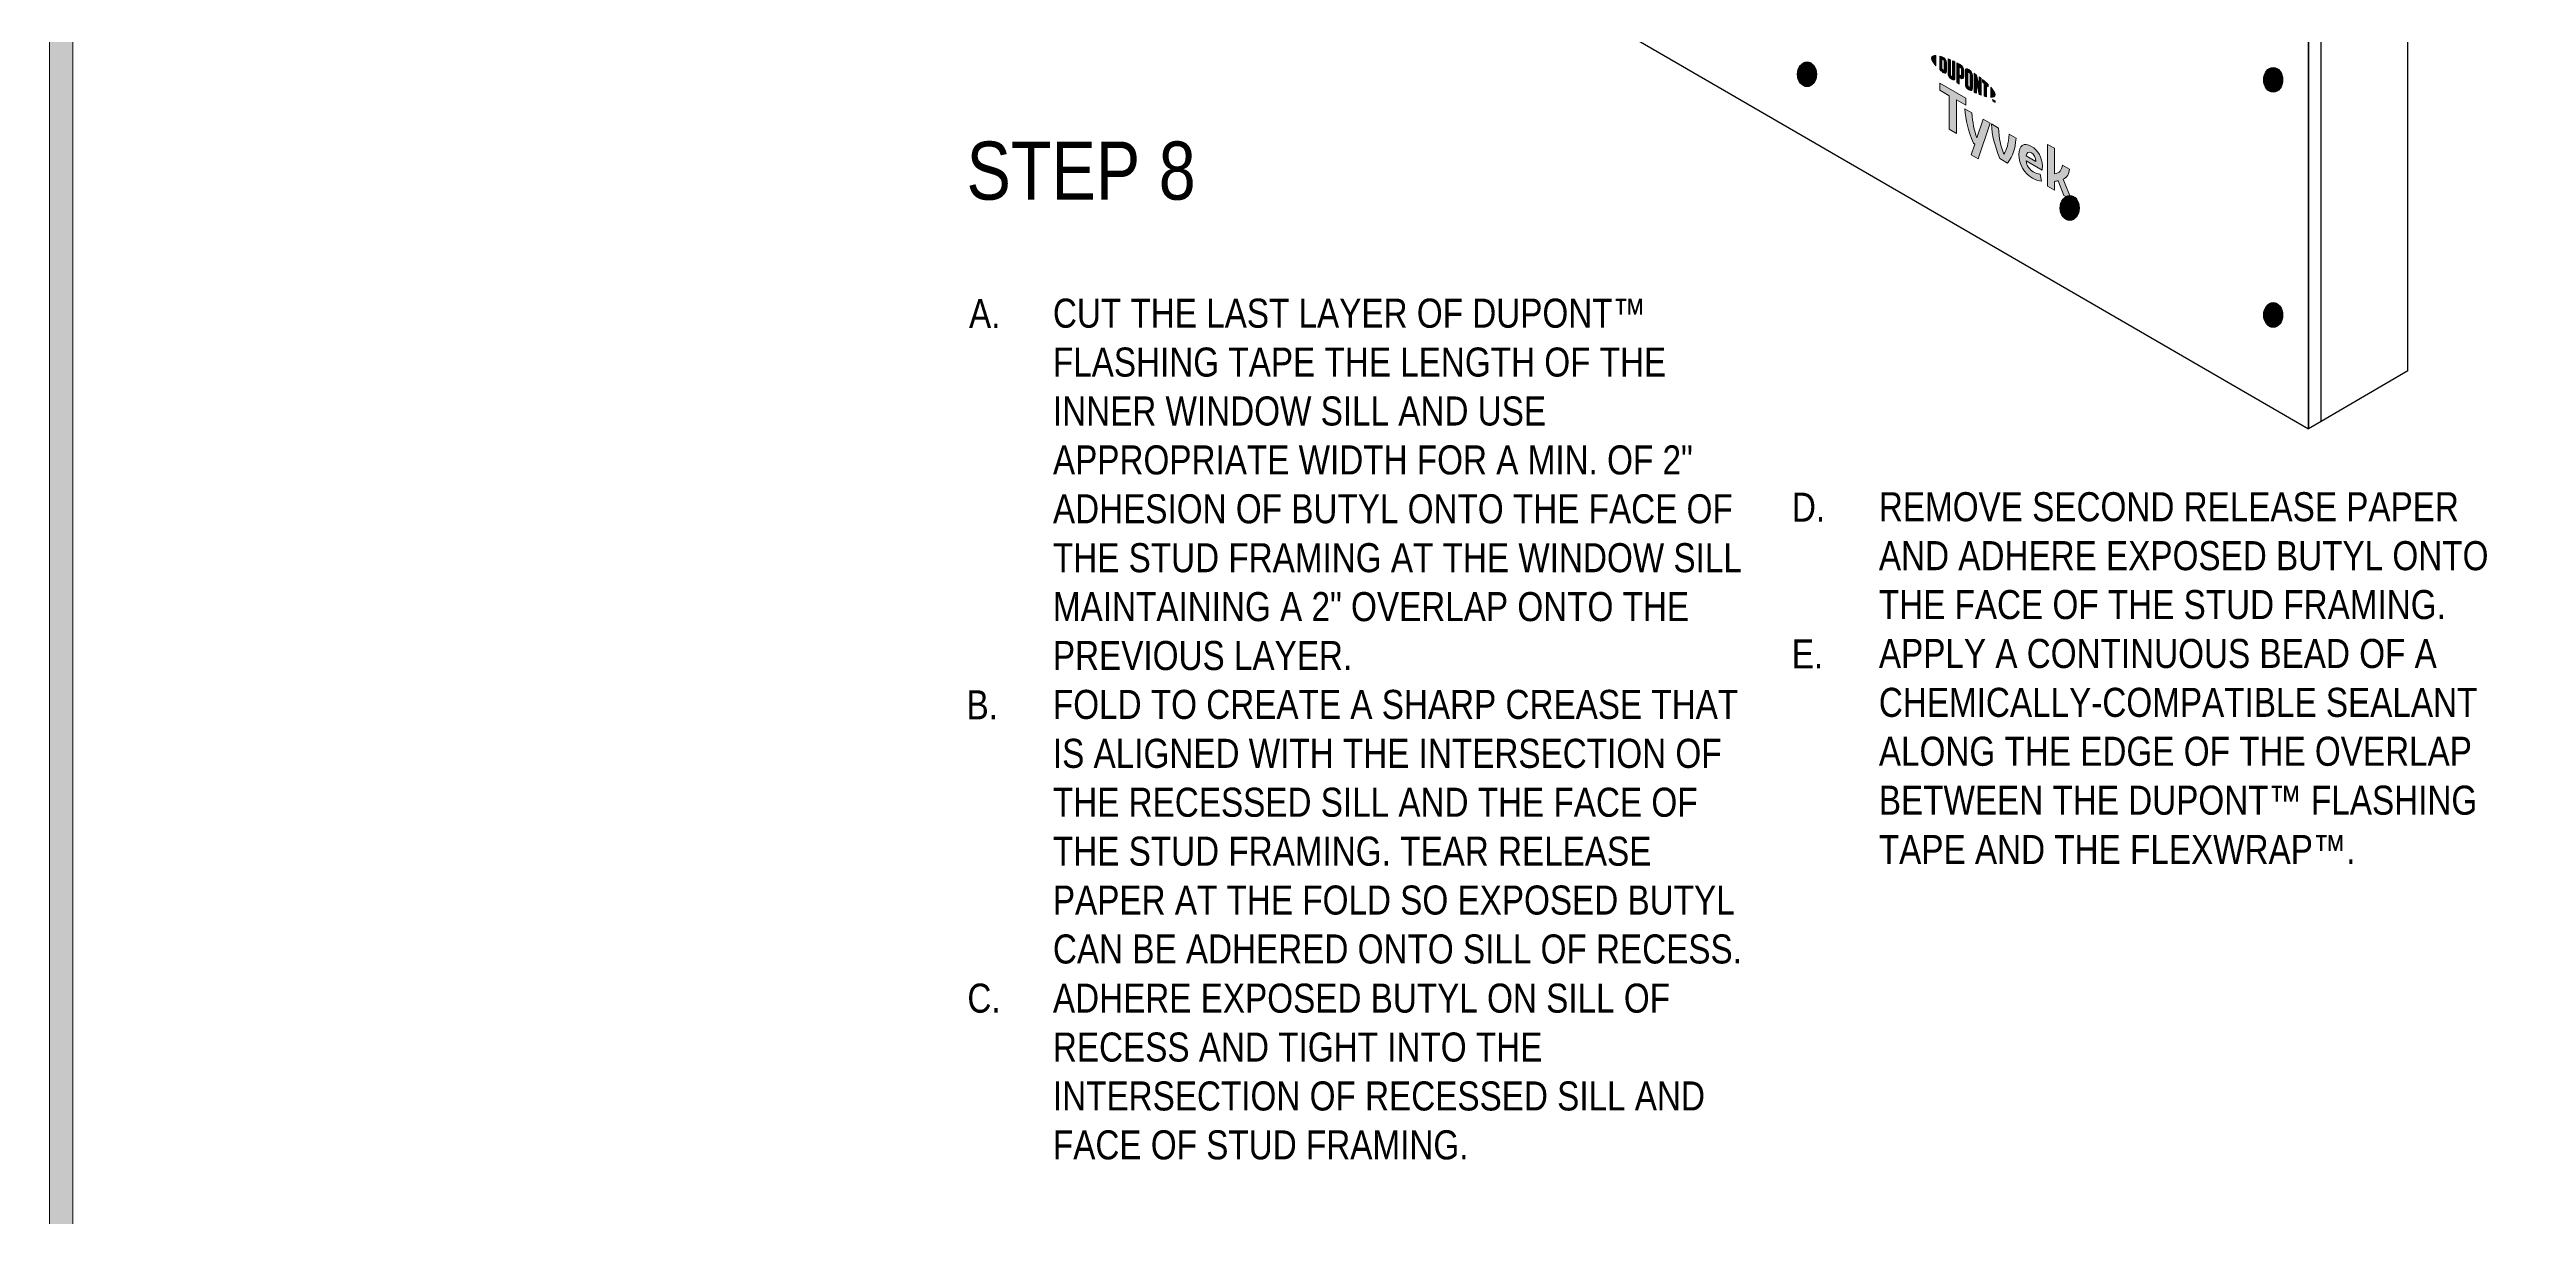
# Model space of a CAD drawing. Extents: x -1279 to 5791, y -3809 to 1769.
# Drawn here: x -1156 to -196, y 609 to 1061 of the extents above; entities that cross this region are included whole.
import ezdxf

# ---------------------------------------------------------------- set-up
doc = ezdxf.new("R2010")
doc.units = 0
doc.header["$MEASUREMENT"] = 0
doc.layers.get('0').update_dxf_attribs({"lineweight": 0})
for name, color, linetype, lineweight in [('.ATI-TEXT', 7, 'Continuous', 0), ('G-ANNO-TTLB', 7, 'Continuous', 0), ('TYVEK', 7, 'Continuous', 0), ('X-REF - TRACED', 7, 'Continuous', 0)]:
    doc.layers.add(name, color=color, linetype=linetype, lineweight=lineweight)

# ---------------------------------------------------------------- blocks, each defined once
blk = doc.blocks.new('Block_31')
at = {"layer": '.ATI-TEXT', "char_height": 0.2, "attachment_point": 7}
for s, insert in [('\\C18;\\c0;\\FArial Narrow|b0|i0|c1;\\H11.249999;\\W1.000000;A.', (-800.13, 953.09)), ('\\C18;\\c0;\\FArial Narrow|b0|i0|c1;\\H11.249999;\\W1.000000;CUT THE LAST LAYER OF DUPONT™', (-767.61, 953.09)), ('\\C18;\\c0;\\FArial Narrow|b0|i0|c1;\\H11.249999;\\W1.000000;FLASHING TAPE THE LENGTH OF THE', (-767.61, 934.14)), ('\\C18;\\c0;\\FArial Narrow|b0|i0|c1;\\H11.249999;\\W1.000000;INNER WINDOW SILL AND USE', (-767.61, 915.19)), ('\\C18;\\c0;\\FArial Narrow|b0|i0|c1;\\H11.249999;\\W1.000000;APPROPRIATE WIDTH FOR A MIN. OF 2"', (-767.59, 896.24)), ('\\C18;\\c0;\\FArial Narrow|b0|i0|c1;\\H11.249999;\\W1.000000;ADHESION OF BUTYL ONTO THE FACE OF', (-767.59, 877.3)), ('\\C18;\\c0;\\FArial Narrow|b0|i0|c1;\\H11.249999;\\W1.000000;D.', (-481.18, 878.09)), ('\\C18;\\c0;\\FArial Narrow|b0|i0|c1;\\H11.249999;\\W1.000000;REMOVE SECOND RELEASE PAPER', (-447.49, 878.09)), ('\\C18;\\c0;\\FArial Narrow|b0|i0|c1;\\H11.249999;\\W1.000000;THE STUD FRAMING AT THE WINDOW SILL', (-767.61, 858.35)), ('\\C18;\\c0;\\FArial Narrow|b0|i0|c1;\\H11.249999;\\W1.000000;AND ADHERE EXPOSED BUTYL ONTO', (-447.47, 859.14)), ('\\C18;\\c0;\\FArial Narrow|b0|i0|c1;\\H11.249999;\\W1.000000;MAINTAINING A 2" OVERLAP ONTO THE', (-767.61, 839.4)), ('\\C18;\\c0;\\FArial Narrow|b0|i0|c1;\\H11.249999;\\W1.000000;THE FACE OF THE STUD FRAMING.', (-447.49, 840.19)), ('\\C18;\\c0;\\FArial Narrow|b0|i0|c1;\\H11.249999;\\W1.000000;PREVIOUS LAYER.', (-767.61, 820.45)), ('\\C18;\\c0;\\FArial Narrow|b0|i0|c1;\\H11.249999;\\W1.000000;E.', (-481.24, 821.24)), ('\\C18;\\c0;\\FArial Narrow|b0|i0|c1;\\H11.249999;\\W1.000000;APPLY A CONTINUOUS BEAD OF A', (-447.47, 821.24)), ('\\C18;\\c0;\\FArial Narrow|b0|i0|c1;\\H11.249999;\\W1.000000;B.', (-801.08, 801.5)), ('\\C18;\\c0;\\FArial Narrow|b0|i0|c1;\\H11.249999;\\W1.000000;FOLD TO CREATE A SHARP CREASE THAT', (-767.61, 801.5)), ('\\C18;\\c0;\\FArial Narrow|b0|i0|c1;\\H11.249999;\\W1.000000;CHEMICALLY-COMPATIBLE SEALANT', (-447.49, 802.3)), ('\\C18;\\c0;\\FArial Narrow|b0|i0|c1;\\H11.249999;\\W1.000000;IS ALIGNED WITH THE INTERSECTION OF', (-767.61, 782.55)), ('\\C18;\\c0;\\FArial Narrow|b0|i0|c1;\\H11.249999;\\W1.000000;ALONG THE EDGE OF THE OVERLAP', (-447.47, 783.35)), ('\\C18;\\c0;\\FArial Narrow|b0|i0|c1;\\H11.249999;\\W1.000000;THE RECESSED SILL AND THE FACE OF', (-767.61, 763.6)), ('\\C18;\\c0;\\FArial Narrow|b0|i0|c1;\\H11.249999;\\W1.000000;BETWEEN THE DUPONT™ FLASHING', (-447.49, 764.4)), ('\\C18;\\c0;\\FArial Narrow|b0|i0|c1;\\H11.249999;\\W1.000000;THE STUD FRAMING. TEAR RELEASE', (-767.61, 744.65)), ('\\C18;\\c0;\\FArial Narrow|b0|i0|c1;\\H11.249999;\\W1.000000;TAPE AND THE FLEXWRAP™.', (-447.49, 745.45)), ('\\C18;\\c0;\\FArial Narrow|b0|i0|c1;\\H11.249999;\\W1.000000;PAPER AT THE FOLD SO EXPOSED BUTYL', (-767.61, 725.7)), ('\\C18;\\c0;\\FArial Narrow|b0|i0|c1;\\H11.249999;\\W1.000000;CAN BE ADHERED ONTO SILL OF RECESS.', (-767.61, 706.75)), ('\\C18;\\c0;\\FArial Narrow|b0|i0|c1;\\H11.249999;\\W1.000000;C.', (-800.75, 687.7)), ('\\C18;\\c0;\\FArial Narrow|b0|i0|c1;\\H11.249999;\\W1.000000;ADHERE EXPOSED BUTYL ON SILL OF', (-767.59, 687.7)), ('\\C18;\\c0;\\FArial Narrow|b0|i0|c1;\\H11.249999;\\W1.000000;RECESS AND TIGHT INTO THE', (-767.61, 668.75)), ('\\C18;\\c0;\\FArial Narrow|b0|i0|c1;\\H11.249999;\\W1.000000;INTERSECTION OF RECESSED SILL AND', (-767.61, 649.8)), ('\\C18;\\c0;\\FArial Narrow|b0|i0|c1;\\H11.249999;\\W1.000000;FACE OF STUD FRAMING.', (-767.61, 630.85))]:
    blk.add_mtext(s, dxfattribs=dict(at, insert=insert))
blk = doc.blocks.new('Block_165')
at = {"layer": 'TYVEK', "true_color": 0x003b71, "transparency": 33554687}
h = blk.add_hatch(color=156, dxfattribs=at)
h.dxf.hatch_style = 2
edge = h.paths.add_edge_path()
edge.add_ellipse((-475.32, 1051.43), major_axis=(0, 4.78), ratio=0.766948, start_angle=0, end_angle=360)
h = blk.add_hatch(color=156, dxfattribs=at)
h.dxf.hatch_style = 2
edge = h.paths.add_edge_path()
edge.add_ellipse((-294.65, 1049.28), major_axis=(0, 4.78), ratio=0.766948, start_angle=0, end_angle=360)
h = blk.add_hatch(color=156, dxfattribs=at)
h.dxf.hatch_style = 2
edge = h.paths.add_edge_path()
edge.add_ellipse((-373.52, 999.62), major_axis=(0, 4.78), ratio=0.766948, start_angle=0, end_angle=360)
h = blk.add_hatch(color=156, dxfattribs=at)
h.dxf.hatch_style = 2
edge = h.paths.add_edge_path()
edge.add_ellipse((-294.65, 958.17), major_axis=(0, 4.78), ratio=0.766948, start_angle=0, end_angle=360)
at = {"layer": 'TYVEK', "color": 18, "lineweight": 25, "true_color": 0x080808}
for p, q in [((-476.29, 1051.46), (-474.34, 1051.46)), ((-475.32, 1052.69), (-475.32, 1050.23)), ((-295.62, 1049.31), (-293.67, 1049.31)), ((-294.65, 1050.55), (-294.65, 1048.08)), ((-374.5, 999.65), (-372.55, 999.65)), ((-373.52, 1000.88), (-373.52, 998.42)), ((-295.62, 958.2), (-293.67, 958.2)), ((-294.65, 959.44), (-294.65, 956.97))]:
    blk.add_line(p, q, dxfattribs=at)
at = {"layer": 'TYVEK', "color": 18, "lineweight": 25, "true_color": 0x000000}
for centre in [(-475.32, 1051.43), (-294.65, 1049.28), (-373.52, 999.62), (-294.65, 958.17)]:
    blk.add_ellipse(centre, major_axis=(0, 4.78), ratio=0.766948, dxfattribs=at)
at = {"layer": 'TYVEK', "color": 18, "lineweight": 25, "true_color": 0x080808}
for centre in [(-475.32, 1051.46), (-294.65, 1049.31), (-373.52, 999.65), (-294.65, 958.2)]:
    blk.add_ellipse(centre, major_axis=(0, 1.23), ratio=0.788846, dxfattribs=at)
blk = doc.blocks.new('Block_415')
at = {"layer": 'X-REF - TRACED', "true_color": 0x848484, "transparency": 33554687}
h = blk.add_hatch(color=252, dxfattribs=at)
h.dxf.hatch_style = 2
edge = h.paths.add_edge_path()
edge.add_spline(control_points=[(-427.05, 1057.69), (-427.05, 1056.97), (-426.43, 1055.94), (-425.37, 1054.74), (-425.37, 1054.74), (-425.37, 1058.69), (-425.37, 1058.69), (-426.43, 1058.73), (-427.05, 1058.41), (-427.05, 1057.69)], knot_values=[0, 0, 0, 0, 1, 1, 1, 2, 2, 2, 3, 3, 3, 3], degree=3, periodic=0)
h = blk.add_hatch(color=252, dxfattribs=at)
h.dxf.hatch_style = 2
edge = h.paths.add_edge_path()
edge.add_spline(control_points=[(-422.16, 1053.26), (-422.16, 1052.96), (-422.32, 1052.95), (-422.51, 1053.06), (-422.66, 1053.14), (-422.89, 1053.34), (-423.07, 1053.5), (-423.07, 1053.5), (-423.07, 1057.27), (-423.07, 1057.27), (-422.89, 1057.22), (-422.66, 1057.15), (-422.51, 1057.07), (-422.32, 1056.96), (-422.16, 1056.76), (-422.16, 1056.46), (-422.16, 1056.46), (-422.16, 1053.26), (-422.16, 1053.26)], knot_values=[0, 0, 0, 0, 1, 1, 1, 2, 2, 2, 3, 3, 3, 4, 4, 4, 5, 5, 5, 6, 6, 6, 6], degree=3, periodic=0)
edge = h.paths.add_edge_path()
edge.add_spline(control_points=[(-422.39, 1057.98), (-422.68, 1058.15), (-423.11, 1058.3), (-423.89, 1058.47), (-423.89, 1058.47), (-423.89, 1053.25), (-423.89, 1053.25), (-423.21, 1052.62), (-422.68, 1052.17), (-422.39, 1052), (-421.7, 1051.61), (-421.31, 1051.86), (-421.31, 1052.64), (-421.31, 1052.64), (-421.31, 1056.11), (-421.31, 1056.11), (-421.31, 1056.88), (-421.7, 1057.58), (-422.39, 1057.98)], knot_values=[0, 0, 0, 0, 1, 1, 1, 2, 2, 2, 3, 3, 3, 4, 4, 4, 5, 5, 5, 6, 6, 6, 6], degree=3, periodic=0)
h = blk.add_hatch(color=252, dxfattribs=at)
h.dxf.hatch_style = 2
edge = h.paths.add_edge_path()
edge.add_spline(control_points=[(-418.92, 1050.78), (-418.92, 1050.47), (-419.01, 1050.33), (-419.34, 1050.57), (-419.66, 1050.8), (-419.75, 1051.01), (-419.75, 1051.37), (-419.75, 1051.37), (-419.75, 1057.05), (-419.75, 1057.05), (-419.97, 1057.15), (-420.44, 1057.35), (-420.65, 1057.44), (-420.65, 1057.44), (-420.65, 1051.68), (-420.65, 1051.68), (-420.65, 1050.77), (-420.26, 1050.19), (-419.34, 1049.53), (-418.5, 1048.94), (-417.98, 1049.13), (-417.98, 1050.15), (-417.98, 1050.15), (-417.98, 1056.22), (-417.98, 1056.22), (-418.16, 1056.31), (-418.73, 1056.59), (-418.92, 1056.67), (-418.92, 1056.67), (-418.92, 1050.78), (-418.92, 1050.78)], knot_values=[0, 0, 0, 0, 1, 1, 1, 2, 2, 2, 3, 3, 3, 4, 4, 4, 5, 5, 5, 6, 6, 6, 7, 7, 7, 8, 8, 8, 9, 9, 9, 10, 10, 10, 10], degree=3, periodic=0)
h = blk.add_hatch(color=252, dxfattribs=at)
h.dxf.hatch_style = 2
edge = h.paths.add_edge_path()
edge.add_spline(control_points=[(-415.5, 1051.3), (-415.5, 1050.97), (-415.6, 1050.86), (-415.98, 1051.08), (-415.98, 1051.08), (-416.31, 1051.27), (-416.31, 1051.27), (-416.31, 1051.27), (-416.31, 1054.29), (-416.31, 1054.29), (-416.17, 1054.21), (-416.09, 1054.17), (-416, 1054.12), (-415.59, 1053.88), (-415.5, 1053.65), (-415.5, 1053.32), (-415.5, 1053.32), (-415.5, 1051.3), (-415.5, 1051.3)], knot_values=[0, 0, 0, 0, 1, 1, 1, 2, 2, 2, 3, 3, 3, 4, 4, 4, 5, 5, 5, 6, 6, 6, 6], degree=3, periodic=0)
edge = h.paths.add_edge_path()
edge.add_spline(control_points=[(-415.94, 1055.16), (-416.11, 1055.25), (-416.7, 1055.57), (-417.25, 1055.85), (-417.25, 1055.85), (-417.25, 1048.2), (-417.25, 1048.2), (-417.06, 1048.08), (-416.58, 1047.77), (-416.31, 1047.61), (-416.31, 1047.61), (-416.31, 1050.21), (-416.31, 1050.21), (-416.31, 1050.21), (-415.94, 1050), (-415.94, 1050), (-414.96, 1049.43), (-414.55, 1049.7), (-414.55, 1050.67), (-414.55, 1050.67), (-414.55, 1052.93), (-414.55, 1052.93), (-414.55, 1053.88), (-415.01, 1054.62), (-415.94, 1055.16)], knot_values=[0, 0, 0, 0, 1, 1, 1, 2, 2, 2, 3, 3, 3, 4, 4, 4, 5, 5, 5, 6, 6, 6, 7, 7, 7, 8, 8, 8, 8], degree=3, periodic=0)
h = blk.add_hatch(color=252, dxfattribs=at)
h.dxf.hatch_style = 2
edge = h.paths.add_edge_path()
edge.add_spline(control_points=[(-412.15, 1046.69), (-412.15, 1046.39), (-412.24, 1046.28), (-412.57, 1046.47), (-412.91, 1046.65), (-413.01, 1046.87), (-413.01, 1047.19), (-413.01, 1047.19), (-413.01, 1051.96), (-413.01, 1051.96), (-413.01, 1052.27), (-412.91, 1052.39), (-412.57, 1052.18), (-412.24, 1051.98), (-412.15, 1051.77), (-412.15, 1051.46), (-412.15, 1051.46), (-412.15, 1046.69), (-412.15, 1046.69)], knot_values=[0, 0, 0, 0, 1, 1, 1, 2, 2, 2, 3, 3, 3, 4, 4, 4, 5, 5, 5, 6, 6, 6, 6], degree=3, periodic=0)
edge = h.paths.add_edge_path()
edge.add_spline(control_points=[(-412.57, 1053.25), (-413.44, 1053.8), (-413.96, 1053.66), (-413.96, 1052.65), (-413.96, 1052.65), (-413.96, 1047.65), (-413.96, 1047.65), (-413.96, 1046.58), (-413.49, 1045.87), (-412.57, 1045.39), (-411.67, 1044.92), (-411.2, 1045.04), (-411.2, 1046.17), (-411.2, 1046.17), (-411.2, 1050.95), (-411.2, 1050.95), (-411.2, 1052.03), (-411.63, 1052.66), (-412.57, 1053.25)], knot_values=[0, 0, 0, 0, 1, 1, 1, 2, 2, 2, 3, 3, 3, 4, 4, 4, 5, 5, 5, 6, 6, 6, 6], degree=3, periodic=0)
h = blk.add_hatch(color=252, dxfattribs=at)
h.dxf.hatch_style = 2
edge = h.paths.add_edge_path()
edge.add_spline(control_points=[(-408.6, 1046.7), (-408.6, 1046.7), (-409.64, 1051.19), (-409.64, 1051.19), (-409.92, 1051.39), (-410.27, 1051.64), (-410.53, 1051.82), (-410.53, 1051.82), (-410.53, 1044.47), (-410.53, 1044.47), (-410.34, 1044.38), (-409.87, 1044.17), (-409.63, 1044.07), (-409.63, 1044.07), (-409.7, 1048.44), (-409.7, 1048.44), (-409.7, 1048.44), (-408.6, 1043.64), (-408.6, 1043.64), (-408.37, 1043.55), (-408.02, 1043.42), (-407.8, 1043.34), (-407.8, 1043.34), (-407.8, 1049.8), (-407.8, 1049.8), (-408.03, 1049.98), (-408.46, 1050.31), (-408.66, 1050.47), (-408.66, 1050.47), (-408.6, 1046.7), (-408.6, 1046.7)], knot_values=[0, 0, 0, 0, 1, 1, 1, 2, 2, 2, 3, 3, 3, 4, 4, 4, 5, 5, 5, 6, 6, 6, 7, 7, 7, 8, 8, 8, 9, 9, 9, 10, 10, 10, 10], degree=3, periodic=0)
h = blk.add_hatch(color=252, dxfattribs=at)
h.dxf.hatch_style = 2
edge = h.paths.add_edge_path()
edge.add_spline(control_points=[(-407.33, 1048.4), (-407.1, 1048.22), (-406.87, 1048.03), (-406.65, 1047.85), (-406.65, 1047.85), (-406.65, 1042.96), (-406.65, 1042.96), (-406.45, 1042.9), (-406.07, 1042.79), (-405.81, 1042.73), (-405.81, 1042.73), (-405.81, 1047.13), (-405.81, 1047.13), (-405.57, 1046.92), (-405.34, 1046.71), (-405.13, 1046.52), (-405.13, 1046.52), (-405.13, 1047.46), (-405.13, 1047.46), (-405.79, 1048.11), (-406.5, 1048.74), (-407.33, 1049.42), (-407.33, 1049.42), (-407.33, 1048.4), (-407.33, 1048.4)], knot_values=[0, 0, 0, 0, 1, 1, 1, 2, 2, 2, 3, 3, 3, 4, 4, 4, 5, 5, 5, 6, 6, 6, 7, 7, 7, 8, 8, 8, 8], degree=3, periodic=0)
h = blk.add_hatch(color=252, dxfattribs=at)
h.dxf.hatch_style = 2
edge = h.paths.add_edge_path()
edge.add_spline(control_points=[(-402.44, 1043.49), (-402.44, 1042.76), (-403.05, 1042.44), (-404.12, 1042.48), (-404.12, 1042.48), (-404.12, 1046.42), (-404.12, 1046.42), (-403.05, 1045.23), (-402.44, 1044.2), (-402.44, 1043.49)], knot_values=[0, 0, 0, 0, 1, 1, 1, 2, 2, 2, 3, 3, 3, 3], degree=3, periodic=0)
h = blk.add_hatch(color=252, dxfattribs=at)
h.dxf.hatch_style = 2
edge = h.paths.add_edge_path()
edge.add_spline(control_points=[(-402.94, 1041.4), (-402.94, 1041.4), (-402.84, 1041.34), (-402.84, 1041.34), (-402.84, 1041.34), (-402.69, 1040.99), (-402.69, 1040.99), (-402.69, 1040.99), (-402.54, 1041.17), (-402.54, 1041.17), (-402.54, 1041.17), (-402.44, 1041.11), (-402.44, 1041.11), (-402.44, 1041.11), (-402.44, 1040.54), (-402.44, 1040.54), (-402.44, 1040.54), (-402.53, 1040.6), (-402.53, 1040.6), (-402.53, 1040.6), (-402.53, 1041), (-402.53, 1041), (-402.53, 1041), (-402.68, 1040.82), (-402.68, 1040.82), (-402.68, 1040.82), (-402.69, 1040.82), (-402.69, 1040.82), (-402.69, 1040.82), (-402.85, 1041.18), (-402.85, 1041.18), (-402.85, 1041.18), (-402.85, 1040.78), (-402.85, 1040.78), (-402.85, 1040.78), (-402.94, 1040.83), (-402.94, 1040.83), (-402.94, 1040.83), (-402.94, 1041.4), (-402.94, 1041.4)], knot_values=[0, 0, 0, 0, 1, 1, 1, 2, 2, 2, 3, 3, 3, 4, 4, 4, 5, 5, 5, 6, 6, 6, 7, 7, 7, 8, 8, 8, 9, 9, 9, 10, 10, 10, 11, 11, 11, 12, 12, 12, 13, 13, 13, 13], degree=3, periodic=0)
edge = h.paths.add_edge_path()
edge.add_spline(control_points=[(-403.29, 1041.5), (-403.29, 1041.5), (-403.45, 1041.59), (-403.45, 1041.59), (-403.45, 1041.59), (-403.45, 1041.69), (-403.45, 1041.69), (-403.45, 1041.69), (-403.05, 1041.46), (-403.05, 1041.46), (-403.05, 1041.46), (-403.05, 1041.36), (-403.05, 1041.36), (-403.05, 1041.36), (-403.2, 1041.45), (-403.2, 1041.45), (-403.2, 1041.45), (-403.2, 1040.98), (-403.2, 1040.98), (-403.2, 1040.98), (-403.29, 1041.04), (-403.29, 1041.04), (-403.29, 1041.04), (-403.29, 1041.5), (-403.29, 1041.5)], knot_values=[0, 0, 0, 0, 1, 1, 1, 2, 2, 2, 3, 3, 3, 4, 4, 4, 5, 5, 5, 6, 6, 6, 7, 7, 7, 8, 8, 8, 8], degree=3, periodic=0)
at = {"layer": 'X-REF - TRACED'}
for points, knots in [([(-427.05, 1057.69), (-427.05, 1056.97), (-426.43, 1055.94), (-425.37, 1054.74), (-425.37, 1054.74), (-425.37, 1058.69), (-425.37, 1058.69), (-426.43, 1058.73), (-427.05, 1058.41), (-427.05, 1057.69)], [0, 0, 0, 0, 1, 1, 1, 2, 2, 2, 3, 3, 3, 3]), ([(-422.39, 1057.98), (-422.68, 1058.15), (-423.11, 1058.3), (-423.89, 1058.47), (-423.89, 1058.47), (-423.89, 1053.25), (-423.89, 1053.25), (-423.21, 1052.62), (-422.68, 1052.17), (-422.39, 1052), (-421.7, 1051.61), (-421.31, 1051.86), (-421.31, 1052.64), (-421.31, 1052.64), (-421.31, 1056.11), (-421.31, 1056.11), (-421.31, 1056.88), (-421.7, 1057.58), (-422.39, 1057.98)], [0, 0, 0, 0, 1, 1, 1, 2, 2, 2, 3, 3, 3, 4, 4, 4, 5, 5, 5, 6, 6, 6, 6]), ([(-422.16, 1053.26), (-422.16, 1052.96), (-422.32, 1052.95), (-422.51, 1053.06), (-422.66, 1053.14), (-422.89, 1053.34), (-423.07, 1053.5), (-423.07, 1053.5), (-423.07, 1057.27), (-423.07, 1057.27), (-422.89, 1057.22), (-422.66, 1057.15), (-422.51, 1057.07), (-422.32, 1056.96), (-422.16, 1056.76), (-422.16, 1056.46), (-422.16, 1056.46), (-422.16, 1053.26), (-422.16, 1053.26)], [0, 0, 0, 0, 1, 1, 1, 2, 2, 2, 3, 3, 3, 4, 4, 4, 5, 5, 5, 6, 6, 6, 6]), ([(-418.92, 1050.78), (-418.92, 1050.47), (-419.01, 1050.33), (-419.34, 1050.57), (-419.66, 1050.8), (-419.75, 1051.01), (-419.75, 1051.37), (-419.75, 1051.37), (-419.75, 1057.05), (-419.75, 1057.05), (-419.97, 1057.15), (-420.44, 1057.35), (-420.65, 1057.44), (-420.65, 1057.44), (-420.65, 1051.68), (-420.65, 1051.68), (-420.65, 1050.77), (-420.26, 1050.19), (-419.34, 1049.53), (-418.5, 1048.94), (-417.98, 1049.13), (-417.98, 1050.15), (-417.98, 1050.15), (-417.98, 1056.22), (-417.98, 1056.22), (-418.16, 1056.31), (-418.73, 1056.59), (-418.92, 1056.67), (-418.92, 1056.67), (-418.92, 1050.78), (-418.92, 1050.78)], [0, 0, 0, 0, 1, 1, 1, 2, 2, 2, 3, 3, 3, 4, 4, 4, 5, 5, 5, 6, 6, 6, 7, 7, 7, 8, 8, 8, 9, 9, 9, 10, 10, 10, 10]), ([(-415.94, 1055.16), (-416.11, 1055.25), (-416.7, 1055.57), (-417.25, 1055.85), (-417.25, 1055.85), (-417.25, 1048.2), (-417.25, 1048.2), (-417.06, 1048.08), (-416.58, 1047.77), (-416.31, 1047.61), (-416.31, 1047.61), (-416.31, 1050.21), (-416.31, 1050.21), (-416.31, 1050.21), (-415.94, 1050), (-415.94, 1050), (-414.96, 1049.43), (-414.55, 1049.7), (-414.55, 1050.67), (-414.55, 1050.67), (-414.55, 1052.93), (-414.55, 1052.93), (-414.55, 1053.88), (-415.01, 1054.62), (-415.94, 1055.16)], [0, 0, 0, 0, 1, 1, 1, 2, 2, 2, 3, 3, 3, 4, 4, 4, 5, 5, 5, 6, 6, 6, 7, 7, 7, 8, 8, 8, 8]), ([(-415.5, 1051.3), (-415.5, 1050.97), (-415.6, 1050.86), (-415.98, 1051.08), (-415.98, 1051.08), (-416.31, 1051.27), (-416.31, 1051.27), (-416.31, 1051.27), (-416.31, 1054.29), (-416.31, 1054.29), (-416.17, 1054.21), (-416.09, 1054.17), (-416, 1054.12), (-415.59, 1053.88), (-415.5, 1053.65), (-415.5, 1053.32), (-415.5, 1053.32), (-415.5, 1051.3), (-415.5, 1051.3)], [0, 0, 0, 0, 1, 1, 1, 2, 2, 2, 3, 3, 3, 4, 4, 4, 5, 5, 5, 6, 6, 6, 6]), ([(-412.57, 1053.25), (-413.44, 1053.8), (-413.96, 1053.66), (-413.96, 1052.65), (-413.96, 1052.65), (-413.96, 1047.65), (-413.96, 1047.65), (-413.96, 1046.58), (-413.49, 1045.87), (-412.57, 1045.39), (-411.67, 1044.92), (-411.2, 1045.04), (-411.2, 1046.17), (-411.2, 1046.17), (-411.2, 1050.95), (-411.2, 1050.95), (-411.2, 1052.03), (-411.63, 1052.66), (-412.57, 1053.25)], [0, 0, 0, 0, 1, 1, 1, 2, 2, 2, 3, 3, 3, 4, 4, 4, 5, 5, 5, 6, 6, 6, 6]), ([(-412.15, 1046.69), (-412.15, 1046.39), (-412.24, 1046.28), (-412.57, 1046.47), (-412.91, 1046.65), (-413.01, 1046.87), (-413.01, 1047.19), (-413.01, 1047.19), (-413.01, 1051.96), (-413.01, 1051.96), (-413.01, 1052.27), (-412.91, 1052.39), (-412.57, 1052.18), (-412.24, 1051.98), (-412.15, 1051.77), (-412.15, 1051.46), (-412.15, 1051.46), (-412.15, 1046.69), (-412.15, 1046.69)], [0, 0, 0, 0, 1, 1, 1, 2, 2, 2, 3, 3, 3, 4, 4, 4, 5, 5, 5, 6, 6, 6, 6]), ([(-408.6, 1046.7), (-408.6, 1046.7), (-409.64, 1051.19), (-409.64, 1051.19), (-409.92, 1051.39), (-410.27, 1051.64), (-410.53, 1051.82), (-410.53, 1051.82), (-410.53, 1044.47), (-410.53, 1044.47), (-410.34, 1044.38), (-409.87, 1044.17), (-409.63, 1044.07), (-409.63, 1044.07), (-409.7, 1048.44), (-409.7, 1048.44), (-409.7, 1048.44), (-408.6, 1043.64), (-408.6, 1043.64), (-408.37, 1043.55), (-408.02, 1043.42), (-407.8, 1043.34), (-407.8, 1043.34), (-407.8, 1049.8), (-407.8, 1049.8), (-408.03, 1049.98), (-408.46, 1050.31), (-408.66, 1050.47), (-408.66, 1050.47), (-408.6, 1046.7), (-408.6, 1046.7)], [0, 0, 0, 0, 1, 1, 1, 2, 2, 2, 3, 3, 3, 4, 4, 4, 5, 5, 5, 6, 6, 6, 7, 7, 7, 8, 8, 8, 9, 9, 9, 10, 10, 10, 10]), ([(-407.33, 1048.4), (-407.1, 1048.22), (-406.87, 1048.03), (-406.65, 1047.85), (-406.65, 1047.85), (-406.65, 1042.96), (-406.65, 1042.96), (-406.45, 1042.9), (-406.07, 1042.79), (-405.81, 1042.73), (-405.81, 1042.73), (-405.81, 1047.13), (-405.81, 1047.13), (-405.57, 1046.92), (-405.34, 1046.71), (-405.13, 1046.52), (-405.13, 1046.52), (-405.13, 1047.46), (-405.13, 1047.46), (-405.79, 1048.11), (-406.5, 1048.74), (-407.33, 1049.42), (-407.33, 1049.42), (-407.33, 1048.4), (-407.33, 1048.4)], [0, 0, 0, 0, 1, 1, 1, 2, 2, 2, 3, 3, 3, 4, 4, 4, 5, 5, 5, 6, 6, 6, 7, 7, 7, 8, 8, 8, 8]), ([(-402.44, 1043.49), (-402.44, 1042.76), (-403.05, 1042.44), (-404.12, 1042.48), (-404.12, 1042.48), (-404.12, 1046.42), (-404.12, 1046.42), (-403.05, 1045.23), (-402.44, 1044.2), (-402.44, 1043.49)], [0, 0, 0, 0, 1, 1, 1, 2, 2, 2, 3, 3, 3, 3]), ([(-403.29, 1041.5), (-403.29, 1041.5), (-403.45, 1041.59), (-403.45, 1041.59), (-403.45, 1041.59), (-403.45, 1041.69), (-403.45, 1041.69), (-403.45, 1041.69), (-403.05, 1041.46), (-403.05, 1041.46), (-403.05, 1041.46), (-403.05, 1041.36), (-403.05, 1041.36), (-403.05, 1041.36), (-403.2, 1041.45), (-403.2, 1041.45), (-403.2, 1041.45), (-403.2, 1040.98), (-403.2, 1040.98), (-403.2, 1040.98), (-403.29, 1041.04), (-403.29, 1041.04), (-403.29, 1041.04), (-403.29, 1041.5), (-403.29, 1041.5)], [0, 0, 0, 0, 1, 1, 1, 2, 2, 2, 3, 3, 3, 4, 4, 4, 5, 5, 5, 6, 6, 6, 7, 7, 7, 8, 8, 8, 8]), ([(-402.94, 1041.4), (-402.94, 1041.4), (-402.84, 1041.34), (-402.84, 1041.34), (-402.84, 1041.34), (-402.69, 1040.99), (-402.69, 1040.99), (-402.69, 1040.99), (-402.54, 1041.17), (-402.54, 1041.17), (-402.54, 1041.17), (-402.44, 1041.11), (-402.44, 1041.11), (-402.44, 1041.11), (-402.44, 1040.54), (-402.44, 1040.54), (-402.44, 1040.54), (-402.53, 1040.6), (-402.53, 1040.6), (-402.53, 1040.6), (-402.53, 1041), (-402.53, 1041), (-402.53, 1041), (-402.68, 1040.82), (-402.68, 1040.82), (-402.68, 1040.82), (-402.69, 1040.82), (-402.69, 1040.82), (-402.69, 1040.82), (-402.85, 1041.18), (-402.85, 1041.18), (-402.85, 1041.18), (-402.85, 1040.78), (-402.85, 1040.78), (-402.85, 1040.78), (-402.94, 1040.83), (-402.94, 1040.83), (-402.94, 1040.83), (-402.94, 1041.4), (-402.94, 1041.4)], [0, 0, 0, 0, 1, 1, 1, 2, 2, 2, 3, 3, 3, 4, 4, 4, 5, 5, 5, 6, 6, 6, 7, 7, 7, 8, 8, 8, 9, 9, 9, 10, 10, 10, 11, 11, 11, 12, 12, 12, 13, 13, 13, 13])]:
    blk.add_open_spline(points, degree=3, knots=knots, dxfattribs=at)
blk = doc.blocks.new('Block_419')
at = {"layer": 'X-REF - TRACED', "true_color": 0x848484, "transparency": 33554687}
h = blk.add_hatch(color=252, dxfattribs=at)
h.dxf.hatch_style = 2
h.paths.add_polyline_path([(-413.79, 1042.16), (-423.89, 1047.99), (-423.89, 1045.25), (-420.24, 1043.14), (-420.24, 1030.14), (-417.44, 1028.52), (-417.44, 1041.52), (-413.79, 1039.41)])
h = blk.add_hatch(color=252, dxfattribs=at)
h.dxf.hatch_style = 2
edge = h.paths.add_edge_path()
edge.add_spline(control_points=[(-397, 1028.21), (-397.18, 1024.47), (-397.92, 1022.29), (-399.08, 1020.42), (-400.2, 1023.61), (-400.92, 1026.63), (-401.14, 1030.6), (-401.14, 1030.6), (-403.87, 1032.18), (-403.87, 1032.18), (-403.57, 1027.49), (-402.69, 1024.08), (-400.57, 1018.79), (-400.57, 1018.79), (-397.57, 1017.05), (-397.57, 1017.05), (-395.53, 1019.94), (-394.69, 1022.36), (-394.29, 1026.65), (-394.29, 1026.65), (-397, 1028.21), (-397, 1028.21)], knot_values=[0, 0, 0, 0, 1, 1, 1, 2, 2, 2, 3, 3, 3, 4, 4, 4, 5, 5, 5, 6, 6, 6, 7, 7, 7, 7], degree=3, periodic=0)
h = blk.add_hatch(color=252, dxfattribs=at)
h.dxf.hatch_style = 2
edge = h.paths.add_edge_path()
edge.add_spline(control_points=[(-390.43, 1019.77), (-390.43, 1019.77), (-386.7, 1017.61), (-386.7, 1017.61), (-386.7, 1017.61), (-386.7, 1017.88), (-386.7, 1017.88), (-386.7, 1019.14), (-387.29, 1020.41), (-388.37, 1021.03), (-389.51, 1021.68), (-390.25, 1021.19), (-390.43, 1019.77)], knot_values=[0, 0, 0, 0, 1, 1, 1, 2, 2, 2, 3, 3, 3, 4, 4, 4, 4], degree=3, periodic=0)
edge = h.paths.add_edge_path()
edge.add_spline(control_points=[(-384.49, 1009.99), (-385.35, 1010.04), (-386.63, 1010.46), (-387.92, 1011.21), (-391.08, 1013.04), (-393.24, 1016.57), (-393.24, 1020.31), (-393.24, 1023.88), (-391.25, 1025.17), (-388.37, 1023.5), (-385.8, 1022.02), (-384.11, 1018.95), (-384.11, 1015.94), (-384.11, 1015.27), (-384.15, 1014.7), (-384.19, 1014.28), (-384.19, 1014.28), (-390.39, 1017.86), (-390.39, 1017.86), (-390.14, 1015.91), (-389.21, 1014.57), (-387.65, 1013.66), (-386.68, 1013.11), (-385.76, 1012.82), (-384.92, 1012.74), (-384.92, 1012.74), (-384.49, 1009.99), (-384.49, 1009.99)], knot_values=[0, 0, 0, 0, 1, 1, 1, 2, 2, 2, 3, 3, 3, 4, 4, 4, 5, 5, 5, 6, 6, 6, 7, 7, 7, 8, 8, 8, 9, 9, 9, 9], degree=3, periodic=0)
h = blk.add_hatch(color=252, dxfattribs=at)
h.dxf.hatch_style = 2
edge = h.paths.add_edge_path()
edge.add_spline(control_points=[(-376.09, 1010.79), (-376.09, 1010.79), (-372.84, 1002.77), (-372.84, 1002.77), (-372.84, 1002.77), (-375.78, 1004.47), (-375.78, 1004.47), (-375.78, 1004.47), (-378.03, 1010.16), (-378.03, 1010.16), (-378.45, 1010.06), (-378.88, 1009.97), (-379.35, 1009.91), (-379.35, 1009.91), (-379.35, 1006.53), (-379.35, 1006.53), (-379.35, 1006.53), (-382.06, 1008.1), (-382.06, 1008.1), (-382.06, 1008.1), (-382.06, 1024.22), (-382.06, 1024.22), (-382.06, 1024.22), (-379.35, 1022.81), (-379.35, 1022.81), (-379.35, 1022.81), (-379.35, 1012.9), (-379.35, 1012.9), (-377.51, 1013.2), (-376.6, 1014.26), (-376.29, 1016.26), (-376.29, 1016.26), (-373.6, 1014.7), (-373.6, 1014.7), (-373.66, 1012.81), (-374.52, 1011.57), (-376.09, 1010.79)], knot_values=[0, 0, 0, 0, 1, 1, 1, 2, 2, 2, 3, 3, 3, 4, 4, 4, 5, 5, 5, 6, 6, 6, 7, 7, 7, 8, 8, 8, 9, 9, 9, 10, 10, 10, 11, 11, 11, 12, 12, 12, 12], degree=3, periodic=0)
at = {"layer": 'X-REF - TRACED'}
blk.add_lwpolyline([(-413.79, 1042.16), (-423.89, 1047.99), (-423.89, 1045.25), (-420.24, 1043.14), (-420.24, 1030.14), (-417.44, 1028.52), (-417.44, 1041.52), (-413.79, 1039.41)], close=True, dxfattribs=at)
for points, knots in [([(-397, 1028.21), (-397.18, 1024.47), (-397.92, 1022.29), (-399.08, 1020.42), (-400.2, 1023.61), (-400.92, 1026.63), (-401.14, 1030.6), (-401.14, 1030.6), (-403.87, 1032.18), (-403.87, 1032.18), (-403.57, 1027.49), (-402.69, 1024.08), (-400.57, 1018.79), (-400.57, 1018.79), (-397.57, 1017.05), (-397.57, 1017.05), (-395.53, 1019.94), (-394.69, 1022.36), (-394.29, 1026.65), (-394.29, 1026.65), (-397, 1028.21), (-397, 1028.21)], [0, 0, 0, 0, 1, 1, 1, 2, 2, 2, 3, 3, 3, 4, 4, 4, 5, 5, 5, 6, 6, 6, 7, 7, 7, 7]), ([(-384.49, 1009.99), (-385.35, 1010.04), (-386.63, 1010.46), (-387.92, 1011.21), (-391.08, 1013.04), (-393.24, 1016.57), (-393.24, 1020.31), (-393.24, 1023.88), (-391.25, 1025.17), (-388.37, 1023.5), (-385.8, 1022.02), (-384.11, 1018.95), (-384.11, 1015.94), (-384.11, 1015.27), (-384.15, 1014.7), (-384.19, 1014.28), (-384.19, 1014.28), (-390.39, 1017.86), (-390.39, 1017.86), (-390.14, 1015.91), (-389.21, 1014.57), (-387.65, 1013.66), (-386.68, 1013.11), (-385.76, 1012.82), (-384.92, 1012.74), (-384.92, 1012.74), (-384.49, 1009.99), (-384.49, 1009.99)], [0, 0, 0, 0, 1, 1, 1, 2, 2, 2, 3, 3, 3, 4, 4, 4, 5, 5, 5, 6, 6, 6, 7, 7, 7, 8, 8, 8, 9, 9, 9, 9]), ([(-390.43, 1019.77), (-390.43, 1019.77), (-386.7, 1017.61), (-386.7, 1017.61), (-386.7, 1017.61), (-386.7, 1017.88), (-386.7, 1017.88), (-386.7, 1019.14), (-387.29, 1020.41), (-388.37, 1021.03), (-389.51, 1021.68), (-390.25, 1021.19), (-390.43, 1019.77)], [0, 0, 0, 0, 1, 1, 1, 2, 2, 2, 3, 3, 3, 4, 4, 4, 4]), ([(-376.09, 1010.79), (-376.09, 1010.79), (-372.84, 1002.77), (-372.84, 1002.77), (-372.84, 1002.77), (-375.78, 1004.47), (-375.78, 1004.47), (-375.78, 1004.47), (-378.03, 1010.16), (-378.03, 1010.16), (-378.45, 1010.06), (-378.88, 1009.97), (-379.35, 1009.91), (-379.35, 1009.91), (-379.35, 1006.53), (-379.35, 1006.53), (-379.35, 1006.53), (-382.06, 1008.1), (-382.06, 1008.1), (-382.06, 1008.1), (-382.06, 1024.22), (-382.06, 1024.22), (-382.06, 1024.22), (-379.35, 1022.81), (-379.35, 1022.81), (-379.35, 1022.81), (-379.35, 1012.9), (-379.35, 1012.9), (-377.51, 1013.2), (-376.6, 1014.26), (-376.29, 1016.26), (-376.29, 1016.26), (-373.6, 1014.7), (-373.6, 1014.7), (-373.66, 1012.81), (-374.52, 1011.57), (-376.09, 1010.79)], [0, 0, 0, 0, 1, 1, 1, 2, 2, 2, 3, 3, 3, 4, 4, 4, 5, 5, 5, 6, 6, 6, 7, 7, 7, 8, 8, 8, 9, 9, 9, 10, 10, 10, 11, 11, 11, 12, 12, 12, 12])]:
    blk.add_open_spline(points, degree=3, knots=knots, dxfattribs=at)
blk = doc.blocks.new('Block_418')
at = {"layer": 'X-REF - TRACED', "true_color": 0x848484, "transparency": 33554687}
h = blk.add_hatch(color=252, dxfattribs=at)
h.dxf.hatch_style = 2
edge = h.paths.add_edge_path()
edge.add_spline(control_points=[(-407.05, 1034.02), (-407.05, 1034.02), (-409.48, 1026.77), (-409.48, 1026.77), (-410.52, 1029.8), (-411.19, 1032.73), (-411.39, 1036.52), (-411.39, 1036.52), (-414.12, 1038.1), (-414.12, 1038.1), (-413.83, 1033.41), (-412.94, 1030), (-410.82, 1024.71), (-410.82, 1024.71), (-410.28, 1024.39), (-410.28, 1024.39), (-410.28, 1024.39), (-411.67, 1020.25), (-411.67, 1020.25), (-411.67, 1020.25), (-408.96, 1018.69), (-408.96, 1018.69), (-408.96, 1018.69), (-404.35, 1032.45), (-404.35, 1032.45), (-404.35, 1032.45), (-407.05, 1034.02), (-407.05, 1034.02)], knot_values=[0, 0, 0, 0, 1, 1, 1, 2, 2, 2, 3, 3, 3, 4, 4, 4, 5, 5, 5, 6, 6, 6, 7, 7, 7, 8, 8, 8, 9, 9, 9, 9], degree=3, periodic=0)
at = {"layer": 'X-REF - TRACED'}
blk.add_open_spline([(-407.05, 1034.02), (-407.05, 1034.02), (-409.48, 1026.77), (-409.48, 1026.77), (-410.52, 1029.8), (-411.19, 1032.73), (-411.39, 1036.52), (-411.39, 1036.52), (-414.12, 1038.1), (-414.12, 1038.1), (-413.83, 1033.41), (-412.94, 1030), (-410.82, 1024.71), (-410.82, 1024.71), (-410.28, 1024.39), (-410.28, 1024.39), (-410.28, 1024.39), (-411.67, 1020.25), (-411.67, 1020.25), (-411.67, 1020.25), (-408.96, 1018.69), (-408.96, 1018.69), (-408.96, 1018.69), (-404.35, 1032.45), (-404.35, 1032.45), (-404.35, 1032.45), (-407.05, 1034.02), (-407.05, 1034.02)], degree=3, knots=[0, 0, 0, 0, 1, 1, 1, 2, 2, 2, 3, 3, 3, 4, 4, 4, 5, 5, 5, 6, 6, 6, 7, 7, 7, 8, 8, 8, 9, 9, 9, 9], dxfattribs=at)
blk.add_blockref('Block_419', (0, 0), dxfattribs=at)
blk = doc.blocks.new('Block_420')
at = {"layer": 'X-REF - TRACED', "true_color": 0x848484, "transparency": 33554687}
h = blk.add_hatch(color=252, dxfattribs=at)
h.dxf.hatch_style = 2
edge = h.paths.add_edge_path()
edge.add_spline(control_points=[(-371.54, 1003.08), (-371.54, 1003.08), (-371.54, 1002.79), (-371.54, 1002.79), (-371.54, 1002.79), (-371.43, 1002.72), (-371.43, 1002.72), (-371.32, 1002.66), (-371.26, 1002.66), (-371.26, 1002.77), (-371.26, 1002.89), (-371.32, 1002.96), (-371.43, 1003.02), (-371.43, 1003.02), (-371.54, 1003.08), (-371.54, 1003.08)], knot_values=[0, 0, 0, 0, 1, 1, 1, 2, 2, 2, 3, 3, 3, 4, 4, 4, 5, 5, 5, 5], degree=3, periodic=0)
edge = h.paths.add_edge_path()
edge.add_spline(control_points=[(-371.73, 1003.38), (-371.73, 1003.38), (-371.43, 1003.21), (-371.43, 1003.21), (-371.19, 1003.07), (-371.07, 1002.87), (-371.07, 1002.67), (-371.07, 1002.53), (-371.13, 1002.46), (-371.24, 1002.47), (-371.19, 1002.31), (-371.11, 1002.14), (-371.01, 1001.95), (-371.01, 1001.95), (-371.24, 1002.08), (-371.24, 1002.08), (-371.32, 1002.25), (-371.39, 1002.4), (-371.44, 1002.55), (-371.44, 1002.55), (-371.54, 1002.61), (-371.54, 1002.61), (-371.54, 1002.61), (-371.54, 1002.25), (-371.54, 1002.25), (-371.54, 1002.25), (-371.73, 1002.36), (-371.73, 1002.36), (-371.73, 1002.36), (-371.73, 1003.38), (-371.73, 1003.38)], knot_values=[0, 0, 0, 0, 1, 1, 1, 2, 2, 2, 3, 3, 3, 4, 4, 4, 5, 5, 5, 6, 6, 6, 7, 7, 7, 8, 8, 8, 9, 9, 9, 10, 10, 10, 10], degree=3, periodic=0)
edge = h.paths.add_edge_path()
edge.add_spline(control_points=[(-371.42, 1003.46), (-371.84, 1003.71), (-372.09, 1003.57), (-372.09, 1003.06), (-372.09, 1002.55), (-371.84, 1002.13), (-371.42, 1001.88), (-370.99, 1001.64), (-370.74, 1001.77), (-370.74, 1002.29), (-370.74, 1002.79), (-370.99, 1003.22), (-371.42, 1003.46)], knot_values=[0, 0, 0, 0, 1, 1, 1, 2, 2, 2, 3, 3, 3, 4, 4, 4, 4], degree=3, periodic=0)
edge = h.paths.add_edge_path()
edge.add_spline(control_points=[(-371.42, 1003.67), (-370.89, 1003.36), (-370.54, 1002.77), (-370.54, 1002.17), (-370.54, 1001.56), (-370.89, 1001.38), (-371.42, 1001.68), (-371.95, 1001.99), (-372.29, 1002.57), (-372.29, 1003.18), (-372.29, 1003.78), (-371.94, 1003.97), (-371.42, 1003.67)], knot_values=[0, 0, 0, 0, 1, 1, 1, 2, 2, 2, 3, 3, 3, 4, 4, 4, 4], degree=3, periodic=0)
at = {"layer": 'X-REF - TRACED'}
for points, knots in [([(-371.42, 1003.67), (-370.89, 1003.36), (-370.54, 1002.77), (-370.54, 1002.17), (-370.54, 1001.56), (-370.89, 1001.38), (-371.42, 1001.68), (-371.95, 1001.99), (-372.29, 1002.57), (-372.29, 1003.18), (-372.29, 1003.78), (-371.94, 1003.97), (-371.42, 1003.67)], [0, 0, 0, 0, 1, 1, 1, 2, 2, 2, 3, 3, 3, 4, 4, 4, 4]), ([(-371.42, 1003.46), (-371.84, 1003.71), (-372.09, 1003.57), (-372.09, 1003.06), (-372.09, 1002.55), (-371.84, 1002.13), (-371.42, 1001.88), (-370.99, 1001.64), (-370.74, 1001.77), (-370.74, 1002.29), (-370.74, 1002.79), (-370.99, 1003.22), (-371.42, 1003.46)], [0, 0, 0, 0, 1, 1, 1, 2, 2, 2, 3, 3, 3, 4, 4, 4, 4]), ([(-371.73, 1003.38), (-371.73, 1003.38), (-371.43, 1003.21), (-371.43, 1003.21), (-371.19, 1003.07), (-371.07, 1002.87), (-371.07, 1002.67), (-371.07, 1002.53), (-371.13, 1002.46), (-371.24, 1002.47), (-371.19, 1002.31), (-371.11, 1002.14), (-371.01, 1001.95), (-371.01, 1001.95), (-371.24, 1002.08), (-371.24, 1002.08), (-371.32, 1002.25), (-371.39, 1002.4), (-371.44, 1002.55), (-371.44, 1002.55), (-371.54, 1002.61), (-371.54, 1002.61), (-371.54, 1002.61), (-371.54, 1002.25), (-371.54, 1002.25), (-371.54, 1002.25), (-371.73, 1002.36), (-371.73, 1002.36), (-371.73, 1002.36), (-371.73, 1003.38), (-371.73, 1003.38)], [0, 0, 0, 0, 1, 1, 1, 2, 2, 2, 3, 3, 3, 4, 4, 4, 5, 5, 5, 6, 6, 6, 7, 7, 7, 8, 8, 8, 9, 9, 9, 10, 10, 10, 10]), ([(-371.54, 1003.08), (-371.54, 1003.08), (-371.54, 1002.79), (-371.54, 1002.79), (-371.54, 1002.79), (-371.43, 1002.72), (-371.43, 1002.72), (-371.32, 1002.66), (-371.26, 1002.66), (-371.26, 1002.77), (-371.26, 1002.89), (-371.32, 1002.96), (-371.43, 1003.02), (-371.43, 1003.02), (-371.54, 1003.08), (-371.54, 1003.08)], [0, 0, 0, 0, 1, 1, 1, 2, 2, 2, 3, 3, 3, 4, 4, 4, 5, 5, 5, 5])]:
    blk.add_open_spline(points, degree=3, knots=knots, dxfattribs=at)
blk = doc.blocks.new('Block_417')
at = {"layer": 'X-REF - TRACED'}
for name in ['Block_418', 'Block_420']:
    blk.add_blockref(name, (0, 0), dxfattribs=at)
blk = doc.blocks.new('Block_416')
at = {"layer": 'X-REF - TRACED'}
blk.add_blockref('Block_417', (0, 0), dxfattribs=at)
blk = doc.blocks.new('Block_414')
at = {"layer": 'X-REF - TRACED'}
for name in ['Block_415', 'Block_416']:
    blk.add_blockref(name, (0, 0), dxfattribs=at)

msp = doc.modelspace()

# ---------------------------------------------------------------- hatches: boundary and pattern name
at = {"layer": 'G-ANNO-TTLB', "true_color": 0xff00ff, "transparency": 33554687}
h = msp.add_hatch(color=6, dxfattribs=at)
edge = h.paths.add_edge_path()
edge.add_spline(control_points=[(1773.02, -796.5), (1773.02, -796.5), (-1156.5, -796.5), (-1156.5, -796.5), (-1156.5, -796.5), (-1156.5, 1660.5), (-1156.5, 1660.5), (-1156.5, 1660.5), (1773.02, 1660.5), (1773.02, 1660.5), (1773.02, 1660.5), (1773.02, -796.5), (1773.02, -796.5)], knot_values=[0, 0, 0, 0, 1, 1, 1, 2, 2, 2, 3, 3, 3, 4, 4, 4, 4], degree=3, periodic=0)
edge = h.paths.add_edge_path()
edge.add_spline(control_points=[(-1147.5, 1651.5), (-1147.5, 1651.5), (-1147.5, -787.5), (-1147.5, -787.5), (-1147.5, -787.5), (1764.02, -787.5), (1764.02, -787.5), (1764.02, -787.5), (1764.02, 1651.5), (1764.02, 1651.5), (1764.02, 1651.5), (-1147.5, 1651.5), (-1147.5, 1651.5)], knot_values=[0, 0, 0, 0, 1, 1, 1, 2, 2, 2, 3, 3, 3, 4, 4, 4, 4], degree=3, periodic=0)
edge.add_line((-1147.5, 1651.5), (-1147.5, 1651.5))

# ---------------------------------------------------------------- linework, layer by layer
at = {"color": 18, "lineweight": 0, "true_color": 0x000000}
msp.add_lwpolyline([(-1147.5, -787.5), (-1147.5, 1651.5), (1764.02, 1651.5), (1764.02, -787.5)], close=True, dxfattribs=at)
at = {"layer": 'G-ANNO-TTLB', "color": 6, "lineweight": 9, "true_color": 0xff00ff}
for p, q in [((-1156.5, 1660.5), (-1156.5, -796.5)), ((-1147.5, 1651.5), (-1147.5, -787.5)), ((-1147.5, -787.5), (-1147.5, 1651.5))]:
    msp.add_line(p, q, dxfattribs=at)
at = {"layer": 'G-ANNO-TTLB'}
for points in [[(1773.02, -796.5), (1773.02, -796.5), (-1156.5, -796.5), (-1156.5, -796.5), (-1156.5, -796.5), (-1156.5, 1660.5), (-1156.5, 1660.5), (-1156.5, 1660.5), (1773.02, 1660.5), (1773.02, 1660.5), (1773.02, 1660.5), (1773.02, -796.5), (1773.02, -796.5)], [(-1147.5, 1651.5), (-1147.5, 1651.5), (-1147.5, -787.5), (-1147.5, -787.5), (-1147.5, -787.5), (1764.02, -787.5), (1764.02, -787.5), (1764.02, -787.5), (1764.02, 1651.5), (1764.02, 1651.5), (1764.02, 1651.5), (-1147.5, 1651.5), (-1147.5, 1651.5)]]:
    msp.add_open_spline(points, degree=3, knots=[0, 0, 0, 0, 1, 1, 1, 2, 2, 2, 3, 3, 3, 4, 4, 4, 4], dxfattribs=at)
at = {"layer": 'TYVEK', "color": 33, "lineweight": 25, "true_color": 0xcc9966}
for q in [(-242.49, 1360.83), (-276.1, 916.9)]:
    msp.add_line((-242.49, 936.47), q, dxfattribs=at)
at = {"layer": 'TYVEK', "color": 2, "lineweight": 25, "true_color": 0xffff00}
for p, q in [((-276.11, 916.9), (-276.11, 1253.75)), ((-280.91, 914.12), (-280.92, 1082.36)), ((-276.11, 916.9), (-280.91, 914.12))]:
    msp.add_line(p, q, dxfattribs=at)
at = {"layer": 'TYVEK', "color": 18, "lineweight": 25, "true_color": 0x000000}
for p in [(-280.91, 1082.36), (-549.71, 1069.73)]:
    msp.add_line(p, (-280.91, 914.12), dxfattribs=at)

# ---------------------------------------------------------------- block references
at = {"layer": '.ATI-TEXT'}
msp.add_blockref('Block_31', (0, 0), dxfattribs=at)
at = {"layer": 'TYVEK'}
msp.add_blockref('Block_165', (0, 0), dxfattribs=at)
at = {"layer": 'X-REF - TRACED'}
msp.add_blockref('Block_414', (0, 0), dxfattribs=at)

# ---------------------------------------------------------------- texts
at = {"layer": '.ATI-TEXT', "insert": (-801.08, 1002.54), "char_height": 0.2, "attachment_point": 7}
msp.add_mtext('\\C18;\\c0;\\FArial Narrow|b0|i0|c1;\\H22.499999;\\W1.000000;STEP 8', dxfattribs=at)

doc.saveas('drawing.dxf')
